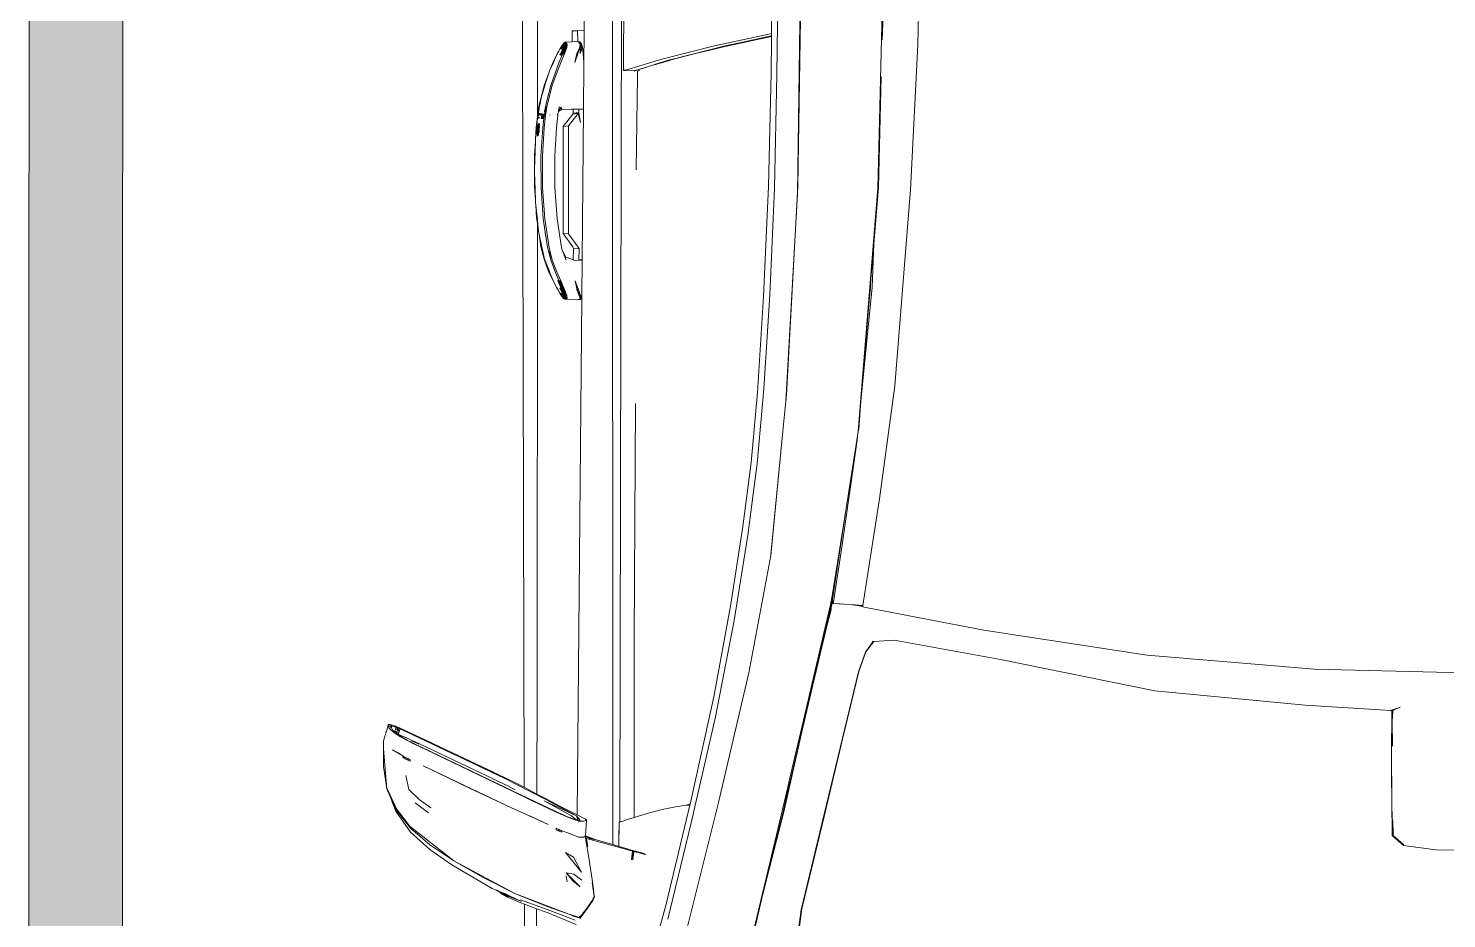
# Model space of a CAD drawing. Header units: millimetres. Extents: x 1010 to 1494, y -119 to 564.
# Drawn here: x 1309.727 to 1311.24, y 441.048 to 441.997 of the extents above; entities that cross this region are included whole.
import ezdxf

# ---------------------------------------------------------------- set-up
doc = ezdxf.new("R2010")
doc.units = ezdxf.units.MM
doc.layers.get('0').update_dxf_attribs({"lineweight": 9})
doc.layers.add('Edges', color=7, linetype='Continuous', lineweight=9)

# ---------------------------------------------------------------- blocks, each defined once
blk = doc.blocks.new('chevy tahoe pl')
at = {"layer": 'Edges'}
for p, q in [((116.28, 101.19), (116.958, 101.505)), ((116.641, 101.381), (116.974, 101.515)), ((116.654, 101.389), (116.704, 101.409)), ((116.662, 101.4), (116.837, 101.472)), ((116.807, 101.461), (116.662, 101.4)), ((116.704, 101.409), (116.974, 101.515)), ((116.704, 101.409), (116.733, 101.423)), ((116.733, 101.423), (116.766, 101.436)), ((116.766, 101.436), (116.974, 101.515)), ((116.918, 101.505), (116.766, 101.436)), ((116.766, 101.436), (116.907, 101.498)), ((116.837, 101.472), (116.807, 101.461)), ((116.837, 101.472), (116.918, 101.505)), ((116.907, 101.498), (116.998, 101.538)), ((117.039, 101.558), (116.918, 101.505)), ((116.99, 101.525), (116.953, 101.512)), ((116.958, 101.505), (117.011, 101.53)), ((116.974, 101.515), (116.958, 101.505)), ((116.979, 101.518), (116.974, 101.515)), ((116.979, 101.518), (117.011, 101.53)), ((116.99, 101.525), (116.979, 101.518)), ((117.038, 101.555), (116.99, 101.525)), ((117.011, 101.53), (116.99, 101.525)), ((116.998, 101.538), (117.008, 101.542)), ((117.008, 101.542), (117.038, 101.555)), ((117.011, 101.53), (117.015, 101.531)), ((117.019, 101.535), (117.015, 101.531)), ((117.038, 101.555), (117.041, 101.556)), ((117.043, 101.558), (117.039, 101.558)), ((117.043, 101.558), (117.041, 101.556)), ((117.043, 101.558), (118.528, 101.682)), ((117.043, 101.558), (117.878, 101.679)), ((117.878, 101.679), (118.542, 101.687)), ((118.528, 101.682), (117.878, 101.679)), ((118.542, 101.687), (118.528, 101.682)), ((118.582, 101.683), (118.528, 101.682)), ((118.542, 101.687), (118.582, 101.683)), ((118.786, 101.686), (118.582, 101.683)), ((118.786, 101.686), (118.846, 101.687)), ((119.366, 101.519), (118.846, 101.687)), ((119.244, 101.394), (119.262, 101.411)), ((119.262, 101.411), (119.327, 101.469)), ((119.327, 101.469), (119.38, 101.495)), ((119.345, 101.389), (119.384, 101.426)), ((119.366, 101.519), (119.457, 101.505)), ((119.38, 101.495), (119.409, 101.498)), ((119.384, 101.426), (119.409, 101.498)), ((119.394, 101.369), (119.446, 101.417)), ((119.409, 101.498), (119.423, 101.495)), ((119.472, 101.486), (119.422, 101.3)), ((119.423, 101.495), (119.427, 101.5)), ((119.427, 101.5), (119.437, 101.501)), ((119.457, 101.505), (119.432, 101.434)), ((119.432, 101.434), (119.446, 101.417)), ((119.437, 101.501), (119.457, 101.505)), ((119.457, 101.505), (119.472, 101.486)), ((115.411, 100.671), (116.193, 101.215)), ((115.562, 100.672), (116.265, 101.216)), ((115.611, 100.674), (116.28, 101.19)), ((116.193, 101.215), (116.517, 101.34)), ((116.214, 101.216), (116.517, 101.34)), ((116.546, 101.343), (116.255, 101.216)), ((116.265, 101.216), (116.641, 101.381)), ((116.419, 101.292), (116.546, 101.343)), ((116.517, 101.34), (116.662, 101.4)), ((116.582, 101.357), (116.546, 101.343)), ((116.565, 101.354), (116.629, 101.379)), ((116.582, 101.357), (116.641, 101.381)), ((116.629, 101.379), (116.582, 101.357)), ((116.654, 101.389), (116.629, 101.379)), ((116.641, 101.381), (116.654, 101.389)), ((118.216, 100.953), (118.17, 100.866)), ((118.17, 100.866), (118.282, 100.95)), ((118.282, 100.95), (118.216, 100.953)), ((118.282, 100.95), (118.233, 100.863)), ((118.282, 100.95), (118.508, 101.345)), ((118.39, 101.132), (118.282, 100.95)), ((118.508, 101.345), (118.39, 101.132)), ((118.873, 100.783), (118.984, 100.983)), ((118.881, 100.827), (118.951, 100.955)), ((119.063, 101.059), (118.943, 100.796)), ((118.997, 101.038), (118.951, 100.955)), ((118.984, 100.983), (118.951, 100.955)), ((118.984, 100.983), (119.114, 101.197)), ((118.997, 101.038), (119.133, 101.261)), ((119.094, 101.137), (119.063, 101.059)), ((119.084, 101.142), (119.069, 101.107)), ((119.084, 101.142), (119.199, 101.265)), ((119.094, 101.164), (119.084, 101.142)), ((119.084, 101.142), (119.094, 101.137)), ((119.119, 101.198), (119.094, 101.137)), ((119.215, 101.084), (119.094, 101.137)), ((119.123, 101.208), (119.114, 101.197)), ((119.123, 101.208), (119.119, 101.198)), ((119.177, 101.275), (119.123, 101.208)), ((119.133, 101.261), (119.145, 101.276)), ((119.199, 101.265), (119.139, 101.118)), ((119.145, 101.276), (119.153, 101.285)), ((119.153, 101.285), (119.242, 101.392)), ((119.291, 101.063), (119.165, 100.786)), ((119.206, 101.31), (119.177, 101.275)), ((119.275, 101.232), (119.177, 101.275)), ((119.215, 101.084), (119.199, 101.265)), ((119.33, 101.079), (119.199, 100.788)), ((119.206, 101.31), (119.237, 101.337)), ((119.215, 101.084), (119.275, 101.232)), ((119.215, 101.084), (119.353, 101.215)), ((119.215, 101.084), (119.291, 101.063)), ((119.237, 101.337), (119.253, 101.35)), ((119.242, 101.392), (119.244, 101.394)), ((119.253, 101.35), (119.304, 101.374)), ((119.275, 101.232), (119.353, 101.215)), ((119.353, 101.215), (119.291, 101.063)), ((119.33, 101.079), (119.291, 101.063)), ((119.304, 101.374), (119.333, 101.376)), ((119.331, 101.08), (119.33, 101.079)), ((119.331, 101.08), (119.401, 101.248)), ((119.331, 101.08), (119.353, 101.215)), ((119.345, 101.112), (119.331, 101.08)), ((119.333, 101.376), (119.339, 101.383)), ((119.339, 101.383), (119.345, 101.389)), ((119.339, 101.383), (119.36, 101.38)), ((119.345, 101.389), (119.38, 101.384)), ((119.4, 101.248), (119.345, 101.112)), ((119.394, 101.369), (119.353, 101.215)), ((119.353, 101.215), (119.4, 101.248)), ((119.36, 101.38), (119.38, 101.384)), ((119.38, 101.384), (119.394, 101.369)), ((119.4, 101.248), (119.422, 101.3)), ((115.606, 100.672), (114.334, 99.031)), ((114.75, 99.942), (115.411, 100.671)), ((114.937, 99.942), (115.562, 100.672)), ((115.611, 100.674), (115.606, 100.672)), ((116.137, 99.991), (116.515, 100.485)), ((116.326, 99.906), (116.632, 100.341)), ((116.632, 100.341), (117.019, 100.725)), ((118.737, 100.515), (116.947, 96.8)), ((117.019, 100.725), (117.541, 100.844)), ((118.17, 100.866), (118.078, 100.682)), ((118.078, 100.682), (118.141, 100.676)), ((118.17, 100.866), (118.141, 100.676)), ((118.233, 100.863), (118.141, 100.676)), ((118.17, 100.866), (118.233, 100.863)), ((118.508, 100.067), (118.734, 100.54)), ((118.742, 100.399), (118.721, 100.356)), ((118.943, 100.796), (118.726, 100.329)), ((118.734, 100.54), (118.826, 100.728)), ((118.824, 100.693), (118.734, 100.54)), ((118.737, 100.515), (118.734, 100.54)), ((118.737, 100.515), (118.824, 100.693)), ((118.847, 100.624), (118.742, 100.399)), ((118.824, 100.693), (118.749, 100.57)), ((118.824, 100.693), (118.804, 100.682)), ((118.824, 100.693), (118.826, 100.728)), ((118.826, 100.728), (118.881, 100.827)), ((118.873, 100.783), (118.845, 100.762)), ((118.88, 100.823), (118.869, 100.807)), ((118.881, 100.827), (118.873, 100.783)), ((119.165, 100.786), (118.944, 100.313)), ((119.199, 100.788), (118.975, 100.307)), ((114.176, 99.109), (114.75, 99.942)), ((114.334, 99.031), (114.937, 99.942)), ((117.415, 97.558), (118.729, 100.331)), ((117.907, 100.192), (117.604, 99.549)), ((117.613, 99.592), (117.907, 100.192)), ((118.205, 99.443), (118.508, 100.067)), ((118.975, 100.307), (118.509, 99.323)), ((118.944, 100.313), (118.596, 99.575)), ((118.726, 100.329), (118.729, 100.331)), ((118.205, 99.443), (116.936, 96.806)), ((117.066, 98.444), (117.613, 99.592)), ((117.604, 99.549), (117.292, 98.896)), ((118.596, 99.575), (117.443, 97.144)), ((118.509, 99.323), (117.458, 97.099)), ((117.655, 97.521), (118.509, 99.323)), ((114.334, 99.031), (113.096, 96.737)), ((113.293, 97.597), (114.176, 99.109)), ((113.697, 97.933), (114.334, 99.031)), ((116.327, 96.865), (117.292, 98.896)), ((116.327, 96.865), (117.066, 98.444)), ((113.096, 96.737), (113.697, 97.933)), ((113.101, 97.256), (112.976, 97.039)), ((112.98, 97), (113.086, 97.188)), ((113.031, 96.964), (113.118, 97.159)), ((113.143, 97.244), (113.06, 97.098)), ((113.06, 97.098), (113.086, 97.188)), ((113.086, 97.188), (113.101, 97.256)), ((113.143, 97.244), (113.086, 97.188)), ((113.143, 97.244), (113.098, 97.118)), ((113.101, 97.256), (113.174, 97.337)), ((113.101, 97.256), (113.165, 97.322)), ((113.143, 97.244), (113.101, 97.256)), ((113.118, 97.159), (113.163, 97.293)), ((113.165, 97.322), (113.143, 97.244)), ((113.163, 97.293), (113.174, 97.337)), ((113.165, 97.322), (113.22, 97.403)), ((113.165, 97.322), (113.185, 97.372)), ((113.199, 97.362), (113.165, 97.322)), ((113.176, 97.339), (113.174, 97.337)), ((113.176, 97.339), (113.185, 97.372)), ((113.203, 97.369), (113.176, 97.339)), ((113.185, 97.372), (113.293, 97.597)), ((113.185, 97.372), (113.236, 97.433)), ((117.228, 97.166), (117.135, 96.984)), ((117.443, 97.144), (117.215, 96.697)), ((117.228, 97.169), (117.416, 97.564)), ((117.228, 97.169), (117.228, 97.166)), ((117.416, 97.564), (117.415, 97.558)), ((113.096, 96.737), (112.322, 94.707)), ((112.606, 95.522), (113.096, 96.737)), ((112.976, 97.039), (112.746, 96.513)), ((112.805, 96.492), (112.992, 96.96)), ((113.017, 96.939), (112.805, 96.492)), ((112.98, 97), (113.06, 97.098)), ((112.992, 96.96), (112.98, 97)), ((112.992, 96.96), (113.06, 97.098)), ((112.992, 96.96), (113.017, 96.939)), ((113.098, 97.118), (113.017, 96.939)), ((113.017, 96.939), (113.06, 97.098)), ((113.017, 96.939), (113.031, 96.964)), ((113.098, 97.118), (113.06, 97.098)), ((116.327, 96.865), (116.109, 96.393)), ((116.947, 96.8), (116.192, 95.221)), ((116.592, 96.084), (116.936, 96.806)), ((117.215, 96.697), (116.646, 95.6)), ((117.135, 96.984), (117.005, 96.733)), ((117.005, 96.73), (117.005, 96.733)), ((117.223, 96.641), (117.095, 96.395)), ((117.458, 97.099), (117.223, 96.641)), ((111.346, 96.379), (112.699, 96.383)), ((112.861, 96.524), (112.499, 95.52)), ((112.529, 95.922), (112.699, 96.383)), ((112.699, 96.383), (112.746, 96.513)), ((115.691, 95.484), (116.109, 96.393)), ((115.979, 96.105), (115.691, 95.484)), ((116.109, 96.393), (115.979, 96.105)), ((116.109, 96.393), (116.111, 96.393)), ((116.31, 95.496), (116.592, 96.084)), ((117.095, 96.395), (116.841, 95.908)), ((138.182, 96.444), (117.095, 96.395)), ((138.182, 96.444), (147.171, 96.447)), ((110.2, 95.93), (112.529, 95.922)), ((112.381, 95.522), (112.529, 95.922)), ((116.581, 95.642), (116.019, 94.609)), ((116.581, 95.642), (116.025, 94.415)), ((116.646, 95.6), (116.025, 94.415)), ((116.658, 95.556), (116.638, 95.514)), ((116.841, 95.908), (116.658, 95.556)), ((116.841, 95.908), (120.762, 95.895)), ((120.762, 95.895), (138.327, 95.892)), ((136.54, 95.481), (136.961, 95.64)), ((136.962, 95.626), (136.542, 95.455)), ((136.961, 95.64), (137.435, 95.758)), ((137.376, 95.715), (136.962, 95.626)), ((137.476, 95.737), (137.376, 95.715)), ((137.376, 95.715), (137.436, 95.73)), ((138.486, 95.615), (137.405, 95.455)), ((137.738, 95.557), (137.414, 95.508)), ((137.91, 95.83), (137.435, 95.758)), ((137.436, 95.73), (137.476, 95.737)), ((137.91, 95.83), (137.476, 95.737)), ((138.49, 95.673), (137.738, 95.557)), ((137.738, 95.557), (137.933, 95.599)), ((137.954, 95.839), (137.91, 95.83)), ((138.025, 95.847), (137.954, 95.839)), ((138.327, 95.892), (138.025, 95.847)), ((138.251, 95.872), (138.025, 95.847)), ((138.251, 95.872), (138.39, 95.892)), ((138.437, 95.892), (138.251, 95.872)), ((138.516, 95.92), (138.327, 95.892)), ((138.39, 95.892), (138.355, 95.892)), ((138.39, 95.892), (138.515, 95.911)), ((138.437, 95.892), (138.39, 95.892)), ((139, 95.954), (138.437, 95.892)), ((139.66, 95.697), (138.486, 95.615)), ((139.664, 95.756), (138.49, 95.673)), ((138.516, 95.92), (139, 95.954)), ((139.095, 95.964), (139, 95.954)), ((139.203, 95.968), (139.095, 95.964)), ((139.203, 95.968), (139.691, 96.002)), ((139.922, 95.992), (139.203, 95.968)), ((140.852, 95.697), (139.66, 95.697)), ((140.855, 95.757), (139.664, 95.756)), ((139.69, 95.992), (139.692, 95.992)), ((140.218, 96.002), (139.691, 96.002)), ((139.692, 95.992), (139.922, 95.992)), ((140.218, 96.002), (139.922, 95.992)), ((140.283, 96.004), (140.218, 96.002)), ((140.354, 96.002), (140.283, 96.004)), ((140.883, 96.001), (140.354, 96.002)), ((140.676, 95.992), (140.354, 96.002)), ((140.676, 95.992), (140.882, 95.992)), ((141.4, 95.969), (140.676, 95.992)), ((141.909, 95.633), (140.852, 95.697)), ((141.912, 95.691), (140.855, 95.757)), ((140.883, 96.001), (141.4, 95.969)), ((141.44, 95.968), (141.4, 95.969)), ((141.483, 95.964), (141.44, 95.968)), ((141.483, 95.964), (141.939, 95.935)), ((142.276, 95.892), (141.483, 95.964)), ((141.662, 95.889), (141.592, 95.877)), ((141.599, 95.886), (141.617, 95.898)), ((141.617, 95.898), (141.616, 95.894)), ((141.617, 95.898), (141.708, 95.91)), ((141.662, 95.889), (141.624, 95.855)), ((141.705, 95.871), (141.631, 95.852)), ((141.747, 95.853), (141.639, 95.849)), ((141.662, 95.889), (141.705, 95.901)), ((141.705, 95.871), (141.662, 95.889)), ((141.662, 95.889), (141.833, 95.877)), ((141.708, 95.91), (141.694, 95.899)), ((141.705, 95.901), (141.747, 95.913)), ((141.833, 95.877), (141.705, 95.901)), ((141.833, 95.877), (141.705, 95.871)), ((141.747, 95.853), (141.705, 95.871)), ((141.708, 95.91), (141.706, 95.9)), ((141.708, 95.91), (141.724, 95.899)), ((141.708, 95.91), (141.831, 95.908)), ((141.747, 95.853), (141.714, 95.828)), ((141.733, 95.824), (141.832, 95.824)), ((141.747, 95.913), (141.833, 95.907)), ((141.747, 95.913), (141.833, 95.877)), ((141.747, 95.853), (141.833, 95.877)), ((141.747, 95.853), (141.832, 95.824)), ((141.833, 95.847), (141.747, 95.853)), ((141.831, 95.908), (141.83, 95.894)), ((141.831, 95.908), (141.916, 95.883)), ((141.953, 95.907), (141.831, 95.908)), ((141.831, 95.81), (141.832, 95.824)), ((141.917, 95.841), (141.832, 95.824)), ((141.832, 95.824), (141.953, 95.822)), ((141.833, 95.877), (141.833, 95.907)), ((141.833, 95.907), (141.917, 95.901)), ((141.917, 95.901), (141.833, 95.877)), ((141.96, 95.883), (141.833, 95.877)), ((141.833, 95.877), (141.96, 95.853)), ((142.002, 95.865), (141.833, 95.877)), ((141.833, 95.877), (141.833, 95.847)), ((141.917, 95.841), (141.833, 95.877)), ((141.917, 95.841), (141.833, 95.847)), ((141.953, 95.822), (141.906, 95.807)), ((142.377, 95.583), (141.909, 95.633)), ((142.253, 95.645), (141.912, 95.691)), ((141.917, 95.901), (141.953, 95.907)), ((141.917, 95.901), (142.046, 95.866)), ((141.917, 95.901), (141.96, 95.883)), ((141.96, 95.853), (141.917, 95.841)), ((141.917, 95.841), (142.044, 95.818)), ((141.917, 95.841), (141.953, 95.822)), ((141.939, 95.935), (142.327, 95.891)), ((142.046, 95.866), (141.953, 95.907)), ((141.953, 95.907), (141.956, 95.878)), ((141.953, 95.822), (142.044, 95.818)), ((141.953, 95.822), (141.954, 95.806)), ((141.96, 95.883), (142.002, 95.865)), ((142.002, 95.865), (141.96, 95.853)), ((141.96, 95.853), (142.044, 95.818)), ((141.994, 95.869), (142.046, 95.866)), ((142.002, 95.865), (142.077, 95.841)), ((142.002, 95.865), (142.044, 95.818)), ((142.044, 95.818), (142.034, 95.814)), ((142.077, 95.841), (142.044, 95.818)), ((142.044, 95.818), (142.044, 95.815)), ((142.046, 95.857), (142.046, 95.866)), ((142.046, 95.866), (142.077, 95.841)), ((142.077, 95.841), (142.075, 95.837)), ((142.077, 95.841), (142.075, 95.834)), ((142.077, 95.841), (142.077, 95.835)), ((142.253, 95.654), (142.255, 95.698)), ((142.253, 95.645), (142.253, 95.654)), ((142.382, 95.629), (142.253, 95.654)), ((142.382, 95.629), (142.253, 95.645)), ((142.259, 95.745), (142.255, 95.698)), ((142.383, 95.719), (142.255, 95.698)), ((142.255, 95.698), (142.38, 95.676)), ((142.382, 95.629), (142.255, 95.698)), ((142.383, 95.719), (142.259, 95.745)), ((142.277, 95.824), (142.268, 95.825)), ((142.272, 95.868), (142.277, 95.867)), ((142.276, 95.892), (142.273, 95.878)), ((142.273, 95.878), (142.276, 95.878)), ((142.276, 95.878), (142.276, 95.892)), ((142.401, 95.869), (142.276, 95.892)), ((142.397, 95.852), (142.276, 95.892)), ((142.408, 95.85), (142.276, 95.892)), ((142.277, 95.867), (142.276, 95.878)), ((142.276, 95.878), (142.395, 95.852)), ((142.277, 95.824), (142.277, 95.867)), ((142.277, 95.867), (142.395, 95.852)), ((142.277, 95.867), (142.395, 95.852)), ((142.312, 95.831), (142.277, 95.824)), ((142.283, 95.824), (142.277, 95.824)), ((142.327, 95.891), (142.406, 95.882)), ((142.327, 95.891), (147.301, 95.89)), ((142.377, 95.583), (142.378, 95.621)), ((142.418, 95.577), (142.377, 95.583)), ((142.378, 95.621), (142.382, 95.629)), ((142.38, 95.676), (142.383, 95.719)), ((142.38, 95.676), (142.382, 95.629)), ((142.383, 95.719), (142.397, 95.852)), ((142.383, 95.719), (142.418, 95.762)), ((142.411, 95.695), (142.383, 95.719)), ((142.418, 95.762), (142.39, 95.787)), ((142.407, 95.821), (142.394, 95.822)), ((142.395, 95.852), (142.397, 95.852)), ((142.397, 95.852), (142.401, 95.869)), ((142.397, 95.852), (142.408, 95.85)), ((142.425, 95.828), (142.397, 95.852)), ((142.397, 95.852), (142.418, 95.762)), ((142.397, 95.852), (142.408, 95.85)), ((142.408, 95.85), (142.397, 95.848)), ((142.401, 95.869), (142.408, 95.85)), ((142.445, 95.86), (142.401, 95.869)), ((142.401, 95.869), (142.407, 95.821)), ((142.406, 95.882), (142.409, 95.874)), ((142.407, 95.874), (142.406, 95.882)), ((142.409, 95.874), (142.407, 95.874)), ((142.408, 95.85), (142.407, 95.874)), ((142.445, 95.86), (142.407, 95.821)), ((142.448, 95.851), (142.407, 95.821)), ((142.408, 95.85), (142.407, 95.821)), ((142.407, 95.821), (142.445, 95.802)), ((142.449, 95.867), (142.409, 95.874)), ((142.411, 95.695), (142.418, 95.762)), ((142.418, 95.762), (142.425, 95.828)), ((142.418, 95.577), (142.418, 95.613)), ((142.515, 95.607), (142.418, 95.613)), ((142.515, 95.607), (142.418, 95.577)), ((142.418, 95.577), (142.433, 95.575)), ((142.436, 95.721), (142.421, 95.667)), ((142.423, 95.629), (142.421, 95.667)), ((142.423, 95.629), (142.428, 95.587)), ((142.698, 95.575), (142.423, 95.629)), ((142.428, 95.587), (142.434, 95.585)), ((142.433, 95.575), (142.434, 95.585)), ((142.433, 95.575), (142.454, 95.573)), ((142.434, 95.585), (142.454, 95.581)), ((142.444, 95.792), (142.436, 95.721)), ((142.444, 95.792), (142.449, 95.84)), ((142.448, 95.851), (142.445, 95.86)), ((142.445, 95.86), (142.449, 95.855)), ((142.45, 95.859), (142.445, 95.86)), ((142.448, 95.851), (142.447, 95.874)), ((142.543, 95.868), (142.447, 95.874)), ((142.45, 95.854), (142.448, 95.851)), ((142.45, 95.851), (142.448, 95.851)), ((142.45, 95.849), (142.448, 95.851)), ((142.448, 95.851), (142.45, 95.851)), ((142.45, 95.851), (142.448, 95.851)), ((142.448, 95.848), (142.45, 95.849)), ((142.449, 95.84), (142.448, 95.848)), ((142.449, 95.867), (142.546, 95.859)), ((142.449, 95.867), (142.45, 95.859)), ((142.45, 95.859), (142.449, 95.855)), ((142.449, 95.855), (142.45, 95.854)), ((142.722, 95.808), (142.45, 95.859)), ((142.454, 95.581), (142.454, 95.573)), ((142.454, 95.581), (142.697, 95.533)), ((142.454, 95.573), (142.514, 95.567)), ((142.469, 95.855), (142.457, 95.853)), ((142.543, 95.868), (142.47, 95.855)), ((142.48, 95.848), (142.516, 95.845)), ((142.515, 95.607), (142.514, 95.567)), ((142.514, 95.567), (142.697, 95.532)), ((142.515, 95.607), (142.517, 95.623)), ((142.697, 95.571), (142.515, 95.607)), ((142.515, 95.607), (142.697, 95.532)), ((142.515, 95.607), (142.698, 95.587)), ((142.698, 95.587), (142.517, 95.623)), ((142.531, 95.843), (142.54, 95.843)), ((142.543, 95.868), (142.54, 95.843)), ((142.54, 95.843), (142.597, 95.831)), ((142.725, 95.832), (142.543, 95.868)), ((142.543, 95.868), (142.709, 95.81)), ((142.546, 95.859), (142.724, 95.824)), ((142.698, 95.575), (142.697, 95.571)), ((142.697, 95.571), (142.697, 95.533)), ((142.697, 95.533), (142.697, 95.532)), ((143.508, 95.332), (142.697, 95.532)), ((142.925, 95.531), (142.698, 95.587)), ((142.698, 95.587), (142.698, 95.575)), ((142.724, 95.824), (142.722, 95.808)), ((143.079, 95.741), (142.722, 95.808)), ((142.725, 95.832), (142.724, 95.824)), ((143.533, 95.63), (142.725, 95.832)), ((142.803, 95.785), (142.842, 95.776)), ((143.058, 95.505), (142.925, 95.531)), ((143.506, 95.387), (142.925, 95.531)), ((143.498, 95.611), (143.079, 95.741)), ((143.498, 95.611), (143.527, 95.604)), ((143.527, 95.604), (143.552, 95.594)), ((143.533, 95.63), (143.921, 95.48)), ((143.921, 95.48), (143.552, 95.594)), ((111.929, 94.427), (112.381, 95.522)), ((112.499, 95.52), (112.096, 94.467)), ((112.308, 94.673), (112.606, 95.522)), ((115.493, 95.183), (115.408, 94.984)), ((115.556, 95.191), (115.471, 94.991)), ((115.493, 95.183), (115.471, 94.991)), ((115.493, 95.183), (115.556, 95.191)), ((115.948, 94.686), (116.086, 95.016)), ((116.11, 95.037), (115.978, 94.726)), ((116.192, 95.221), (116.086, 95.016)), ((116.086, 95.016), (116.104, 95.056)), ((116.11, 95.037), (116.086, 95.016)), ((116.104, 95.056), (116.174, 95.213)), ((116.104, 95.056), (116.11, 95.037)), ((116.192, 95.221), (116.11, 95.037)), ((116.192, 95.221), (116.133, 95.121)), ((116.174, 95.213), (116.31, 95.496)), ((116.192, 95.221), (116.174, 95.213)), ((116.638, 95.514), (116.365, 94.991)), ((135.516, 94.936), (135.624, 95)), ((135.562, 94.973), (135.659, 95.032)), ((135.562, 94.973), (135.683, 95.026)), ((135.598, 94.94), (135.67, 95.003)), ((135.67, 95.003), (135.621, 94.891)), ((135.624, 95), (135.687, 95.035)), ((135.68, 95.034), (135.624, 95)), ((135.659, 95.032), (135.624, 95)), ((135.679, 95.019), (135.625, 94.986)), ((135.874, 95.152), (135.659, 95.032)), ((135.68, 95.034), (135.659, 95.032)), ((135.688, 95.035), (135.67, 95.003)), ((135.67, 95.003), (135.686, 94.95)), ((135.692, 95.042), (135.68, 95.034)), ((135.687, 95.035), (135.68, 95.034)), ((135.686, 94.95), (135.878, 95.045)), ((135.688, 95.035), (135.687, 95.035)), ((135.688, 95.035), (135.692, 95.042)), ((135.696, 95.048), (135.692, 95.042)), ((135.787, 95.1), (135.696, 95.048)), ((135.878, 95.045), (135.743, 94.943)), ((135.743, 94.943), (135.884, 95.005)), ((135.889, 95.156), (135.787, 95.1)), ((135.874, 95.152), (135.787, 95.1)), ((135.9, 95.167), (135.81, 95.112)), ((136.147, 95.006), (135.831, 94.87)), ((135.852, 94.924), (136.155, 95.055)), ((135.852, 94.924), (136.147, 95.006)), ((135.874, 95.152), (135.896, 95.164)), ((135.878, 95.045), (135.884, 95.005)), ((135.883, 94.962), (136.168, 95.127)), ((135.883, 94.962), (136.166, 95.084)), ((135.884, 95.005), (135.883, 94.962)), ((135.884, 95.005), (136.168, 95.127)), ((135.889, 95.156), (135.896, 95.164)), ((135.896, 95.164), (135.9, 95.167)), ((135.988, 95.211), (135.9, 95.167)), ((135.978, 94.959), (136.151, 95.034)), ((135.988, 95.211), (136.177, 95.309)), ((136.184, 95.309), (135.988, 95.211)), ((136.039, 95.005), (136.152, 95.037)), ((136.512, 95.174), (136.147, 95.006)), ((136.155, 95.055), (136.147, 95.006)), ((136.523, 95.237), (136.166, 95.084)), ((136.168, 95.127), (136.166, 95.084)), ((136.177, 95.309), (136.54, 95.481)), ((136.457, 95.42), (136.184, 95.309)), ((136.383, 95.396), (136.539, 95.472)), ((136.457, 95.42), (136.542, 95.461)), ((136.542, 95.455), (136.457, 95.42)), ((136.931, 95.336), (136.512, 95.174)), ((136.943, 95.388), (136.523, 95.237)), ((136.539, 95.472), (136.541, 95.472)), ((136.542, 95.455), (136.542, 95.461)), ((137.405, 95.455), (136.931, 95.336)), ((137.414, 95.508), (136.943, 95.388)), ((136.943, 95.388), (137.259, 95.455)), ((138.489, 95.149), (137.408, 94.989)), ((139.663, 95.23), (138.489, 95.149)), ((140.855, 95.231), (139.663, 95.23)), ((141.913, 95.167), (140.855, 95.231)), ((142.384, 95.124), (141.913, 95.167)), ((142.394, 95.42), (142.38, 95.422)), ((142.384, 95.132), (142.384, 95.124)), ((142.424, 95.131), (142.384, 95.132)), ((142.424, 95.12), (142.384, 95.124)), ((142.424, 95.12), (142.518, 95.101)), ((142.518, 95.101), (142.524, 95.1)), ((142.518, 95.101), (142.668, 94.992)), ((142.524, 95.1), (142.589, 94.98)), ((142.524, 95.1), (142.625, 95.082)), ((142.532, 95.098), (142.668, 94.992)), ((142.625, 95.082), (142.631, 94.986)), ((142.625, 95.082), (142.7, 95.07)), ((142.7, 95.07), (142.668, 94.992)), ((144.349, 95.083), (143.506, 95.387)), ((144.363, 95.009), (143.508, 95.332)), ((143.97, 95.465), (143.921, 95.48)), ((144.047, 95.431), (143.97, 95.465)), ((144.047, 95.431), (144.379, 95.303)), ((144.254, 95.341), (144.047, 95.431)), ((144.254, 95.341), (144.373, 95.295)), ((144.663, 95.163), (144.254, 95.341)), ((144.304, 95.309), (144.367, 95.285)), ((144.647, 94.962), (144.349, 95.083)), ((144.695, 94.872), (144.363, 95.009)), ((144.367, 95.285), (144.415, 95.262)), ((144.663, 95.163), (144.379, 95.303)), ((144.546, 95.211), (144.623, 95.173)), ((144.647, 94.962), (144.648, 95.004)), ((144.659, 95.044), (144.648, 95.004)), ((144.648, 95.004), (144.793, 94.943)), ((144.659, 95.044), (144.854, 94.95)), ((144.659, 95.044), (144.793, 94.943)), ((144.669, 95.154), (144.663, 95.163)), ((144.663, 95.163), (144.663, 95.156)), ((144.696, 95.149), (144.663, 95.163)), ((144.793, 95.087), (144.663, 95.163)), ((144.669, 95.154), (144.864, 95.048)), ((144.696, 95.149), (144.915, 95.028)), ((144.854, 94.95), (144.88, 95.003)), ((144.869, 95.035), (144.864, 95.048)), ((144.944, 94.984), (144.864, 95.048)), ((144.88, 95.003), (144.869, 95.035)), ((144.869, 95.035), (144.888, 95.032)), ((145.022, 94.96), (144.87, 95.03)), ((144.871, 95.027), (144.944, 94.984)), ((144.919, 94.889), (144.88, 95.003)), ((144.952, 94.939), (144.88, 95.003)), ((144.88, 95.003), (144.944, 94.984)), ((144.888, 95.032), (144.957, 94.994)), ((144.888, 95.032), (144.894, 95.031)), ((144.894, 95.031), (144.957, 94.994)), ((144.894, 95.031), (144.915, 95.028)), ((144.915, 95.028), (144.957, 94.994)), ((145.022, 94.96), (144.915, 95.028)), ((112.174, 94.284), (112.282, 94.602)), ((112.174, 94.284), (112.263, 94.572)), ((112.199, 94.336), (112.282, 94.602)), ((112.229, 94.424), (112.311, 94.664)), ((112.263, 94.572), (112.275, 94.6)), ((112.263, 94.572), (112.271, 94.599)), ((112.271, 94.599), (112.275, 94.6)), ((112.275, 94.6), (112.282, 94.602)), ((112.322, 94.707), (112.282, 94.602)), ((112.282, 94.602), (112.308, 94.673)), ((112.311, 94.664), (112.282, 94.602)), ((112.308, 94.673), (112.322, 94.707)), ((113.351, 94.286), (113.882, 94.806)), ((113.351, 94.286), (113.582, 94.558)), ((113.541, 94.77), (113.762, 94.806)), ((113.882, 94.806), (113.582, 94.558)), ((113.599, 94.222), (113.824, 94.515)), ((113.824, 94.515), (113.882, 94.806)), ((114.637, 94.838), (113.908, 94.231)), ((113.908, 94.231), (114.463, 94.539)), ((114.637, 94.838), (114.463, 94.539)), ((115.34, 94.655), (115.226, 94.332)), ((115.471, 94.991), (115.34, 94.655)), ((115.408, 94.984), (115.471, 94.991)), ((115.846, 94.394), (115.875, 94.475)), ((115.875, 94.475), (115.874, 94.465)), ((115.875, 94.475), (115.913, 94.587)), ((115.978, 94.726), (115.878, 94.434)), ((115.878, 94.434), (116.019, 94.609)), ((115.913, 94.587), (115.948, 94.686)), ((116.093, 94.466), (116.054, 94.391)), ((116.365, 94.991), (116.093, 94.466)), ((135.463, 94.845), (135.448, 94.355)), ((135.519, 94.901), (135.463, 94.845)), ((135.479, 94.897), (135.463, 94.845)), ((135.463, 94.845), (135.469, 94.797)), ((135.519, 94.901), (135.469, 94.797)), ((135.469, 94.797), (135.524, 94.863)), ((135.547, 94.834), (135.469, 94.797)), ((135.469, 94.797), (135.498, 94.768)), ((135.479, 94.897), (135.516, 94.936)), ((135.547, 94.834), (135.498, 94.768)), ((135.498, 94.768), (135.602, 94.783)), ((135.519, 94.901), (135.61, 94.963)), ((135.519, 94.901), (135.532, 94.941)), ((135.519, 94.901), (135.599, 94.916)), ((135.519, 94.901), (135.524, 94.863)), ((135.524, 94.863), (135.599, 94.916)), ((135.547, 94.834), (135.524, 94.863)), ((135.532, 94.941), (135.61, 94.963)), ((135.547, 94.834), (135.599, 94.916)), ((135.547, 94.834), (135.694, 94.89)), ((135.547, 94.834), (135.598, 94.873)), ((135.64, 94.844), (135.547, 94.834)), ((135.547, 94.834), (135.602, 94.783)), ((135.562, 94.973), (135.625, 94.986)), ((135.621, 94.891), (135.598, 94.94)), ((135.599, 94.916), (135.598, 94.873)), ((135.598, 94.873), (135.694, 94.89)), ((135.852, 94.924), (135.602, 94.783)), ((135.831, 94.87), (135.602, 94.783)), ((135.64, 94.844), (135.602, 94.783)), ((135.621, 94.891), (135.686, 94.95)), ((135.621, 94.891), (135.743, 94.943)), ((135.621, 94.891), (135.694, 94.89)), ((135.621, 94.891), (135.666, 94.866)), ((135.622, 94.847), (135.621, 94.891)), ((135.622, 94.847), (135.644, 94.847)), ((135.625, 94.986), (135.674, 94.989)), ((135.625, 94.986), (135.632, 94.941)), ((135.68, 94.971), (135.632, 94.941)), ((135.852, 94.924), (135.64, 94.844)), ((135.694, 94.89), (135.64, 94.844)), ((135.649, 94.848), (135.699, 94.849)), ((135.68, 94.859), (135.699, 94.849)), ((135.686, 94.95), (135.743, 94.943)), ((135.883, 94.962), (135.694, 94.89)), ((135.743, 94.943), (135.694, 94.89)), ((135.697, 94.866), (135.699, 94.849)), ((135.699, 94.849), (135.844, 94.904)), ((135.774, 94.895), (135.699, 94.849)), ((135.883, 94.962), (135.743, 94.943)), ((135.883, 94.962), (135.806, 94.914)), ((135.831, 94.87), (135.852, 94.924)), ((135.848, 94.407), (136.148, 94.47)), ((135.865, 94.364), (136.148, 94.47)), ((135.885, 94.939), (135.885, 94.934)), ((136.938, 94.54), (136.919, 94.485)), ((136.919, 94.485), (136.925, 94.21)), ((137.348, 94.967), (136.925, 94.809)), ((136.948, 94.566), (136.938, 94.54)), ((137.365, 94.527), (136.938, 94.54)), ((137.038, 94.821), (136.948, 94.566)), ((136.948, 94.552), (136.948, 94.566)), ((137.348, 94.967), (137.038, 94.821)), ((137.408, 94.989), (137.348, 94.967)), ((137.365, 94.527), (137.355, 94.321)), ((137.426, 94.559), (137.365, 94.527)), ((137.921, 94.72), (137.417, 94.352)), ((137.93, 94.927), (137.426, 94.559)), ((137.93, 94.927), (137.921, 94.72)), ((137.921, 94.72), (141.986, 94.72)), ((141.958, 94.926), (137.93, 94.927)), ((142.419, 94.56), (141.958, 94.926)), ((141.958, 94.926), (141.986, 94.72)), ((142.448, 94.352), (141.986, 94.72)), ((142.454, 94.543), (142.419, 94.56)), ((142.419, 94.56), (142.448, 94.352)), ((142.419, 94.56), (142.483, 94.337)), ((142.609, 94.545), (142.454, 94.543)), ((142.454, 94.543), (142.483, 94.337)), ((142.631, 94.986), (142.589, 94.98)), ((142.609, 94.623), (142.589, 94.98)), ((142.607, 94.338), (142.609, 94.545)), ((142.609, 94.545), (142.609, 94.623)), ((142.668, 94.992), (142.631, 94.986)), ((144.705, 94.405), (144.369, 94.484)), ((144.369, 94.484), (144.696, 94.368)), ((144.646, 94.94), (144.646, 94.938)), ((144.647, 94.962), (144.846, 94.885)), ((144.647, 94.962), (144.793, 94.943)), ((144.675, 94.926), (144.891, 94.844)), ((144.675, 94.926), (144.695, 94.872)), ((144.675, 94.926), (144.927, 94.784)), ((144.683, 94.906), (144.837, 94.849)), ((144.927, 94.784), (144.695, 94.872)), ((144.729, 94.913), (144.837, 94.849)), ((144.793, 94.943), (144.854, 94.95)), ((144.793, 94.943), (144.846, 94.885)), ((144.919, 94.889), (144.793, 94.943)), ((144.919, 94.889), (144.837, 94.849)), ((144.846, 94.885), (144.837, 94.849)), ((144.837, 94.849), (144.919, 94.847)), ((144.846, 94.885), (144.919, 94.889)), ((144.846, 94.885), (144.891, 94.844)), ((144.987, 94.832), (144.846, 94.885)), ((144.94, 94.871), (144.846, 94.885)), ((144.919, 94.889), (144.854, 94.95)), ((144.929, 94.941), (144.869, 94.98)), ((144.944, 94.984), (144.873, 94.99)), ((144.891, 94.844), (144.927, 94.784)), ((144.987, 94.832), (144.891, 94.844)), ((144.919, 94.889), (144.952, 94.939)), ((144.919, 94.889), (144.919, 94.847)), ((144.987, 94.832), (144.927, 94.784)), ((145.033, 94.766), (144.927, 94.784)), ((144.944, 94.984), (144.929, 94.941)), ((144.944, 94.912), (144.94, 94.871)), ((144.987, 94.832), (144.94, 94.871)), ((144.944, 94.984), (144.952, 94.939)), ((145.022, 94.96), (144.944, 94.984)), ((144.952, 94.939), (144.944, 94.912)), ((144.987, 94.832), (144.944, 94.912)), ((145.02, 94.857), (144.944, 94.912)), ((145.047, 94.886), (144.944, 94.912)), ((144.952, 94.963), (144.952, 94.939)), ((145.047, 94.886), (144.952, 94.963)), ((145.053, 94.92), (144.952, 94.963)), ((145.022, 94.96), (144.952, 94.963)), ((145.047, 94.886), (144.952, 94.939)), ((145.085, 94.912), (144.957, 94.994)), ((144.987, 94.832), (145.02, 94.857)), ((145.033, 94.766), (144.987, 94.832)), ((144.987, 94.832), (145.075, 94.789)), ((145.047, 94.886), (145.02, 94.857)), ((145.075, 94.789), (145.02, 94.857)), ((145.053, 94.92), (145.022, 94.96)), ((145.075, 94.789), (145.033, 94.766)), ((145.053, 94.92), (145.047, 94.886)), ((145.047, 94.886), (145.128, 94.861)), ((145.047, 94.886), (145.116, 94.82)), ((145.047, 94.886), (145.075, 94.789)), ((145.128, 94.861), (145.053, 94.92)), ((145.075, 94.789), (145.116, 94.82)), ((145.128, 94.861), (145.085, 94.912)), ((145.116, 94.82), (145.128, 94.861)), ((145.145, 94.582), (145.128, 94.861)), ((145.557, 94.588), (145.145, 94.582)), ((145.157, 94.383), (145.145, 94.582)), ((145.557, 94.588), (145.559, 94.38)), ((145.569, 94.136), (145.557, 94.588)), ((112.174, 94.284), (112.199, 94.336)), ((112.27, 94.206), (112.174, 94.284)), ((112.199, 94.336), (112.229, 94.424)), ((112.199, 94.336), (112.284, 94.236)), ((112.199, 94.336), (112.27, 94.206)), ((112.229, 94.424), (112.225, 94.424)), ((112.27, 94.206), (112.284, 94.236)), ((112.547, 94.001), (112.27, 94.206)), ((112.557, 94.021), (112.27, 94.206)), ((112.557, 94.021), (112.284, 94.236)), ((112.547, 94.001), (112.557, 94.021)), ((112.799, 93.852), (112.547, 94.001)), ((112.547, 94.001), (112.833, 93.808)), ((112.799, 93.852), (112.557, 94.021)), ((112.833, 93.808), (112.557, 94.021)), ((114.193, 93.915), (114.681, 93.993)), ((114.681, 93.993), (114.877, 94.026)), ((114.868, 93.995), (115.173, 94.039)), ((114.877, 94.026), (114.868, 93.995)), ((114.877, 94.026), (115.032, 94.052)), ((115.173, 94.039), (114.916, 94.033)), ((115.173, 94.039), (114.93, 93.16)), ((115.185, 94.083), (115.03, 94.058)), ((115.03, 94.058), (115.032, 94.052)), ((115.185, 94.077), (115.031, 94.054)), ((115.114, 93.674), (115.276, 94.08)), ((115.173, 94.039), (115.155, 93.856)), ((115.155, 93.856), (115.205, 93.976)), ((115.202, 93.935), (115.164, 93.845)), ((115.173, 94.039), (115.24, 94.082)), ((115.173, 94.039), (115.185, 94.077)), ((115.185, 94.083), (115.24, 94.09)), ((115.189, 93.921), (115.205, 93.976)), ((115.205, 94.174), (115.226, 94.332)), ((115.231, 94.114), (115.205, 94.174)), ((115.205, 93.976), (115.25, 94.082)), ((115.205, 93.976), (115.24, 94.082)), ((115.226, 94.332), (115.216, 94.168)), ((115.216, 94.168), (115.246, 94.107)), ((115.24, 94.09), (115.231, 94.114)), ((115.246, 94.107), (115.24, 94.09)), ((115.24, 94.09), (115.24, 94.082)), ((115.24, 94.082), (115.25, 94.082)), ((115.25, 94.082), (115.276, 94.08)), ((115.274, 94.105), (115.274, 94.104)), ((115.276, 94.08), (115.87, 94.038)), ((115.278, 94.105), (115.278, 94.103)), ((115.285, 94.103), (115.285, 94.104)), ((115.821, 94.155), (115.827, 94.329)), ((115.853, 94.061), (115.821, 94.155)), ((115.827, 94.329), (115.828, 94.35)), ((115.865, 94.297), (115.827, 94.329)), ((115.828, 94.35), (115.83, 94.353)), ((115.83, 94.353), (115.842, 94.39)), ((115.83, 94.353), (115.87, 94.366)), ((115.842, 94.39), (115.846, 94.394)), ((115.891, 94.079), (115.853, 94.061)), ((115.87, 94.038), (115.853, 94.061)), ((115.865, 94.297), (115.87, 94.366)), ((115.867, 94.295), (115.865, 94.297)), ((116.025, 94.415), (115.867, 94.295)), ((115.87, 94.366), (116.025, 94.415)), ((115.87, 94.366), (115.871, 94.413)), ((115.894, 94.081), (115.87, 94.038)), ((115.891, 94.079), (115.87, 94.038)), ((115.871, 94.413), (115.878, 94.434)), ((115.894, 94.084), (115.891, 94.079)), ((115.894, 94.081), (115.891, 94.079)), ((116.054, 94.391), (115.894, 94.081)), ((135.53, 94.223), (116.054, 94.391)), ((135.451, 94.362), (135.448, 94.355)), ((135.448, 94.355), (135.455, 94.304)), ((135.453, 94.294), (135.455, 94.304)), ((135.455, 94.304), (135.486, 94.274)), ((135.455, 94.304), (135.455, 94.261)), ((135.479, 94.223), (135.455, 94.304)), ((135.486, 94.274), (135.53, 94.291)), ((135.486, 94.274), (135.593, 94.275)), ((135.486, 94.274), (135.487, 94.223)), ((135.525, 94.223), (135.593, 94.275)), ((135.53, 94.291), (135.534, 94.292)), ((135.53, 94.291), (135.53, 94.223)), ((135.533, 94.222), (135.53, 94.223)), ((135.534, 94.292), (135.532, 94.291)), ((135.534, 94.292), (135.533, 94.222)), ((135.594, 94.222), (135.533, 94.222)), ((135.534, 94.292), (135.592, 94.314)), ((135.592, 94.314), (135.826, 94.403)), ((135.592, 94.314), (135.593, 94.275)), ((135.826, 94.403), (135.593, 94.275)), ((135.593, 94.275), (135.827, 94.35)), ((135.593, 94.275), (135.594, 94.222)), ((136.925, 94.21), (135.594, 94.222)), ((135.826, 94.403), (135.848, 94.407)), ((135.826, 94.403), (135.827, 94.35)), ((135.827, 94.35), (135.857, 94.362)), ((135.857, 94.362), (135.861, 94.362)), ((135.861, 94.362), (135.865, 94.364)), ((136.946, 94.21), (136.925, 94.21)), ((137.355, 94.321), (136.942, 94.332)), ((136.946, 94.21), (136.952, 94.322)), ((142.606, 94.161), (136.946, 94.21)), ((137.417, 94.352), (137.355, 94.321)), ((142.111, 94.274), (142.448, 94.352)), ((142.483, 94.337), (142.111, 94.274)), ((142.483, 94.337), (142.448, 94.352)), ((142.607, 94.338), (142.483, 94.337)), ((142.606, 94.161), (142.607, 94.338)), ((142.606, 94.161), (144.27, 94.147)), ((144.27, 94.147), (144.376, 94.15)), ((145.565, 94.136), (144.27, 94.147)), ((144.376, 94.15), (144.71, 94.169)), ((144.788, 94.369), (144.696, 94.368)), ((144.696, 94.368), (144.706, 94.364)), ((144.705, 94.405), (144.788, 94.369)), ((144.706, 94.364), (144.705, 94.405)), ((144.706, 94.364), (144.943, 94.301)), ((144.707, 94.278), (144.943, 94.301)), ((144.707, 94.278), (144.945, 94.192)), ((144.707, 94.278), (144.944, 94.244)), ((144.71, 94.169), (144.945, 94.192)), ((144.788, 94.369), (144.943, 94.301)), ((144.943, 94.301), (145.052, 94.285)), ((144.943, 94.301), (144.944, 94.244)), ((145.053, 94.231), (144.943, 94.301)), ((144.944, 94.244), (144.945, 94.192)), ((145.053, 94.231), (144.944, 94.244)), ((144.945, 94.192), (145.053, 94.231)), ((145.052, 94.285), (145.097, 94.307)), ((145.053, 94.231), (145.052, 94.285)), ((145.053, 94.231), (145.097, 94.307)), ((145.053, 94.231), (145.098, 94.258)), ((145.097, 94.307), (145.143, 94.34)), ((145.098, 94.258), (145.097, 94.307)), ((145.144, 94.296), (145.097, 94.307)), ((145.098, 94.258), (145.144, 94.296)), ((145.157, 94.383), (145.139, 94.403)), ((145.14, 94.385), (145.157, 94.383)), ((145.154, 94.374), (145.141, 94.374)), ((145.158, 94.34), (145.142, 94.356)), ((145.143, 94.34), (145.154, 94.374)), ((145.144, 94.296), (145.143, 94.34)), ((145.154, 94.374), (145.157, 94.383)), ((145.559, 94.38), (145.154, 94.374)), ((145.158, 94.34), (145.157, 94.383)), ((145.565, 94.136), (145.559, 94.38)), ((145.569, 94.136), (145.565, 94.136)), ((147.755, 94.117), (145.569, 94.136)), ((112.847, 93.818), (112.799, 93.852)), ((112.833, 93.808), (112.847, 93.818)), ((112.982, 93.756), (112.833, 93.808)), ((112.884, 93.801), (112.847, 93.818)), ((112.974, 93.748), (112.884, 93.801)), ((112.982, 93.756), (112.884, 93.801)), ((113.157, 93.775), (112.974, 93.748)), ((113.148, 93.778), (112.982, 93.756)), ((113.157, 93.775), (113.148, 93.778)), ((113.511, 93.828), (113.157, 93.775)), ((113.162, 93.773), (113.157, 93.775)), ((113.162, 93.773), (113.629, 93.836)), ((113.539, 93.832), (113.533, 93.831)), ((113.629, 93.836), (114.193, 93.915)), ((115.114, 93.674), (114.938, 93.056)), ((115.114, 93.674), (115.15, 93.803)), ((115.15, 93.803), (115.151, 93.816)), ((115.155, 93.856), (115.151, 93.816)), ((115.151, 93.816), (115.164, 93.845)), ((115.164, 93.845), (115.18, 93.897)), ((115.18, 93.897), (115.189, 93.921)), ((114.753, 92.528), (114.93, 93.16)), ((114.872, 92.823), (114.938, 93.056)), ((147.598, 93.067), (114.938, 93.056)), ((114.383, 92.349), (114.367, 92.297)), ((114.69, 92.319), (114.383, 92.349)), ((114.674, 92.267), (114.383, 92.349)), ((114.69, 92.319), (114.753, 92.528)), ((114.732, 92.36), (114.69, 92.319)), ((114.714, 92.314), (114.732, 92.36)), ((114.732, 92.36), (114.794, 92.548)), ((114.743, 92.434), (114.732, 92.36)), ((114.732, 92.41), (114.732, 92.36)), ((114.794, 92.548), (114.872, 92.823)), ((115.472, 92.821), (114.872, 92.823)), ((114.872, 92.823), (115.771, 92.814)), ((115.771, 92.814), (115.746, 92.818)), ((115.771, 92.814), (115.781, 92.791)), ((115.795, 92.803), (115.771, 92.814)), ((115.781, 92.791), (115.814, 92.713)), ((115.781, 92.791), (115.796, 92.791)), ((115.798, 92.791), (115.795, 92.803)), ((115.796, 92.791), (115.795, 92.803)), ((115.797, 92.763), (115.796, 92.791)), ((115.796, 92.791), (115.798, 92.791)), ((115.814, 92.713), (115.798, 92.791)), ((147.632, 92.724), (115.798, 92.791)), ((115.893, 92.459), (115.814, 92.713)), ((115.956, 92.252), (115.893, 92.459)), ((144.05, 92.428), (144.061, 92.633)), ((144.05, 92.428), (144.061, 92.224)), ((144.077, 92.646), (144.061, 92.633)), ((144.134, 92.645), (144.061, 92.633)), ((144.061, 92.633), (144.118, 92.452)), ((144.076, 92.636), (144.077, 92.646)), ((144.134, 92.652), (144.077, 92.646)), ((144.077, 92.636), (144.077, 92.646)), ((144.077, 92.646), (144.08, 92.636)), ((144.118, 92.452), (144.497, 91.206)), ((144.134, 92.652), (144.139, 92.645)), ((144.134, 92.645), (144.134, 92.652)), ((144.134, 92.652), (147.632, 92.643)), ((144.139, 92.645), (144.134, 92.645)), ((114.367, 92.297), (114.576, 92.277)), ((114.558, 91.813), (114.56, 91.815)), ((114.56, 91.815), (114.564, 91.833)), ((114.564, 91.833), (114.65, 92.154)), ((114.576, 92.277), (114.674, 92.267)), ((114.601, 91.857), (114.607, 91.877)), ((114.607, 91.877), (114.695, 92.2)), ((114.674, 92.267), (114.65, 92.154)), ((114.695, 92.2), (114.65, 92.154)), ((114.674, 92.267), (114.69, 92.319)), ((114.674, 92.267), (114.714, 92.314)), ((114.674, 92.267), (114.695, 92.2)), ((114.695, 92.2), (114.714, 92.314)), ((122.738, 92.254), (115.956, 92.252)), ((116.134, 91.672), (115.956, 92.252)), ((127.137, 92.221), (122.738, 92.254)), ((131.536, 92.199), (127.137, 92.221)), ((140.334, 92.175), (143.867, 92.121)), ((143.867, 92.133), (143.867, 92.121)), ((143.889, 92.121), (143.867, 92.121)), ((143.889, 92.121), (143.889, 92.133)), ((144.021, 92.119), (143.889, 92.121)), ((144.021, 92.132), (144.021, 92.119)), ((144.045, 92.119), (144.021, 92.119)), ((144.066, 92.175), (144.045, 92.248)), ((144.066, 92.044), (144.045, 92.119)), ((144.118, 92.043), (144.061, 92.224)), ((144.224, 91.675), (144.066, 92.175)), ((144.28, 91.509), (144.118, 92.043)), ((112.694, 91.045), (110.205, 91.73)), ((116.264, 91.197), (116.134, 91.672)), ((144.273, 91.509), (144.224, 91.675)), ((144.28, 91.509), (144.273, 91.509)), ((144.279, 91.49), (144.273, 91.509)), ((144.286, 91.49), (144.279, 91.49)), ((144.445, 90.925), (144.279, 91.49)), ((144.286, 91.49), (144.28, 91.509)), ((144.461, 90.915), (144.286, 91.49)), ((112.135, 90.987), (115.762, 90.1)), ((116.422, 90.152), (112.694, 91.045)), ((116.364, 90.691), (116.264, 91.197)), ((144.449, 90.91), (144.445, 90.925)), ((144.461, 90.915), (144.449, 90.91)), ((144.69, 89.992), (144.449, 90.91)), ((144.497, 90.797), (144.461, 90.915)), ((144.497, 91.206), (144.993, 89.231)), ((144.993, 88.822), (144.497, 90.797)), ((110.096, 90.69), (116.524, 89.08)), ((116.425, 90.296), (116.364, 90.691)), ((116.422, 90.152), (116.425, 90.296)), ((116.459, 90.144), (116.425, 90.296)), ((115.762, 90.1), (119.741, 89.194)), ((116.459, 90.144), (116.422, 90.152)), ((120.505, 89.255), (116.459, 90.144)), ((144.855, 89.301), (144.69, 89.992)), ((123.375, 88.493), (119.741, 89.194)), ((123.986, 88.613), (120.505, 89.255)), ((144.873, 89.24), (144.855, 89.301)), ((144.94, 88.945), (144.855, 89.301)), ((145.132, 88.177), (144.873, 89.24)), ((144.993, 89.231), (145.409, 87.3)), ((114.252, 87.144), (107.462, 88.766)), ((116.524, 89.08), (121.4, 87.936)), ((126.913, 88.163), (123.986, 88.613)), ((145.179, 87.852), (144.94, 88.945)), ((145.132, 88.177), (144.993, 88.822)), ((113.037, 87.416), (109.908, 88.148)), ((126.581, 87.977), (123.375, 88.493)), ((129.321, 87.851), (126.913, 88.163)), ((145.329, 87.262), (145.132, 88.177)), ((121.4, 87.936), (125.823, 87.113)), ((126.581, 87.977), (129.28, 87.623)), ((129.28, 87.623), (132.087, 87.367)), ((131.954, 87.613), (129.321, 87.851)), ((135.56, 87.381), (131.954, 87.613)), ((145.34, 87.082), (145.179, 87.852)), ((116.175, 86.62), (113.037, 87.416)), ((113.062, 87.411), (113.037, 87.416)), ((116.217, 86.633), (113.062, 87.411)), ((117.104, 86.471), (114.252, 87.144)), ((130.49, 86.653), (125.823, 87.113)), ((125.823, 87.113), (125.855, 87.107)), ((125.855, 87.107), (130.49, 86.653)), ((135.619, 87.144), (132.087, 87.367)), ((139.707, 87.197), (135.56, 87.381)), ((135.619, 87.144), (139.637, 86.974)), ((139.707, 87.197), (143.965, 87.099)), ((143.965, 87.099), (145.252, 87.083)), ((145.252, 87.083), (145.34, 87.082)), ((145.329, 87.262), (145.342, 87.082)), ((145.368, 87.082), (145.329, 87.262)), ((145.34, 87.082), (145.342, 87.082)), ((145.342, 87.082), (145.368, 87.082)), ((145.368, 87.082), (145.455, 87.081)), ((145.409, 87.3), (145.455, 87.081)), ((148.319, 87.045), (145.455, 87.081)), ((119.345, 85.901), (116.175, 86.62)), ((116.556, 86.554), (116.217, 86.633)), ((116.556, 86.554), (117.006, 86.483)), ((117.037, 86.442), (116.556, 86.554)), ((117.006, 86.483), (117.104, 86.471)), ((117.343, 86.415), (117.104, 86.471)), ((130.49, 86.653), (131.629, 86.542)), ((139.427, 86.11), (131.629, 86.542)), ((131.629, 86.542), (131.86, 86.519)), ((131.86, 86.519), (139.714, 86.086)), ((139.637, 86.974), (143.903, 86.879)), ((148.333, 86.821), (143.903, 86.879)), ((109.05, 86.439), (112.481, 85.97)), ((112.522, 85.941), (109.092, 86.41)), ((112.481, 85.97), (115.716, 85.184)), ((112.522, 85.941), (112.497, 85.947)), ((115.733, 85.162), (112.522, 85.941)), ((117.037, 86.442), (117.343, 86.415)), ((119.371, 85.898), (117.037, 86.442)), ((120.047, 85.777), (117.343, 86.415)), ((148.447, 85.974), (139.427, 86.11)), ((139.714, 86.086), (148.214, 85.959)), ((122.213, 85.229), (119.345, 85.901)), ((119.371, 85.898), (122.259, 85.24)), ((123.979, 84.858), (120.047, 85.777)), ((115.716, 85.184), (118.939, 84.417)), ((118.957, 84.396), (115.733, 85.162)), ((123.256, 84.972), (122.213, 85.229)), ((122.259, 85.24), (123.533, 84.925)), ((123.776, 84.843), (123.256, 84.972)), ((123.533, 84.925), (124.151, 84.792)), ((123.816, 84.856), (123.533, 84.925)), ((124.306, 84.805), (123.979, 84.858)), ((118.939, 84.417), (121.441, 83.808)), ((121.457, 83.791), (118.957, 84.396)), ((123.776, 84.843), (123.816, 84.856)), ((123.832, 84.834), (123.776, 84.843)), ((123.832, 84.834), (123.816, 84.856)), ((123.982, 84.81), (123.816, 84.856)), ((124.029, 84.797), (123.816, 84.856)), ((123.982, 84.81), (123.832, 84.834)), ((124.015, 84.756), (123.961, 83.929)), ((123.982, 84.81), (124.019, 84.799)), ((123.985, 84.367), (123.993, 84.499)), ((124.01, 84.756), (123.993, 84.499)), ((124.015, 84.756), (124.01, 84.756)), ((124.038, 84.795), (124.015, 84.756)), ((124.069, 84.748), (124.015, 84.756)), ((124.019, 84.799), (124.029, 84.797)), ((124.101, 84.78), (124.029, 84.797)), ((124.029, 84.797), (124.075, 84.782)), ((124.111, 84.798), (124.038, 84.795)), ((124.08, 84.746), (124.038, 84.795)), ((124.069, 84.748), (124.072, 84.764)), ((124.08, 84.746), (124.069, 84.748)), ((124.072, 84.764), (124.075, 84.782)), ((124.089, 84.761), (124.072, 84.764)), ((124.073, 84.777), (124.091, 84.764)), ((124.074, 84.779), (124.1, 84.779)), ((124.075, 84.782), (124.093, 84.767)), ((124.08, 84.746), (124.089, 84.761)), ((126.133, 84.43), (124.08, 84.746)), ((124.089, 84.761), (124.093, 84.767)), ((124.093, 84.767), (124.101, 84.78)), ((124.101, 84.78), (124.111, 84.798)), ((124.151, 84.792), (124.111, 84.798)), ((124.18, 84.787), (124.151, 84.792)), ((124.18, 84.787), (124.306, 84.805)), ((126.164, 84.482), (124.18, 84.787)), ((127.59, 84.279), (124.306, 84.805)), ((130.162, 83.858), (126.133, 84.43)), ((127.59, 84.279), (126.164, 84.482)), ((121.441, 83.808), (122.181, 83.543)), ((122.197, 83.529), (121.457, 83.791)), ((123.916, 83.709), (123.963, 84.025)), ((123.961, 83.929), (123.932, 83.644)), ((123.963, 84.025), (123.958, 83.952)), ((123.963, 84.025), (123.967, 84.051)), ((130.318, 83.842), (127.59, 84.279)), ((130.318, 83.842), (130.162, 83.858)), ((130.501, 83.815), (130.318, 83.842)), ((139.635, 83.08), (130.501, 83.815)), ((130.58, 83.8), (130.501, 83.815)), ((130.58, 83.8), (131.628, 83.715)), ((122.181, 83.543), (122.197, 83.529)), ((122.181, 83.543), (122.461, 83.348)), ((122.197, 83.529), (122.577, 83.237)), ((122.585, 83.253), (122.461, 83.348)), ((122.461, 83.348), (122.589, 83.259)), ((122.589, 83.259), (122.585, 83.253)), ((123.865, 83.537), (123.002, 79.095)), ((123.887, 83.651), (123.865, 83.537)), ((123.906, 83.648), (123.887, 83.651)), ((123.916, 83.709), (123.906, 83.648)), ((123.932, 83.644), (123.906, 83.648)), ((127.95, 83.018), (123.932, 83.644)), ((135.91, 83.298), (131.628, 83.715)), ((131.628, 83.715), (135.116, 83.43)), ((135.925, 83.351), (135.116, 83.43)), ((135.116, 83.43), (136.232, 83.339)), ((137.529, 83.233), (135.91, 83.298)), ((136.232, 83.339), (135.925, 83.351)), ((136.232, 83.339), (137.529, 83.233)), ((122.585, 83.253), (122.577, 83.237)), ((122.577, 83.237), (122.638, 82.465)), ((132.195, 82.443), (127.95, 83.018)), ((137.529, 83.233), (139.663, 83.058)), ((155.294, 82.702), (139.635, 83.08)), ((139.663, 83.058), (143.836, 82.954)), ((147.388, 82.837), (145.213, 82.924)), ((122.638, 82.465), (121.907, 78.468)), ((139.574, 81.847), (132.195, 82.443)), ((145.031, 81.574), (139.574, 81.847)), ((149.513, 81.486), (145.031, 81.574)), ((123.002, 79.095), (122.07, 72.951)), ((120.724, 72.656), (121.905, 78.464)), ((121.907, 78.468), (121.905, 78.464)), ((120.724, 72.656), (120.19, 66.996)), ((122.07, 72.951), (121.538, 66.644)), ((120.009, 64.18), (120.19, 66.996)), ((121.538, 66.644), (121.393, 60.522)), ((119.986, 63.794), (120.009, 64.18)), ((115.268, 63.717), (114.906, 63.304)), ((114.948, 63.303), (115.275, 63.675)), ((114.948, 63.303), (115.111, 63.511)), ((115.268, 63.717), (115.281, 63.726)), ((115.268, 63.717), (115.27, 63.714)), ((115.273, 63.717), (115.268, 63.717)), ((115.273, 63.717), (115.27, 63.714)), ((115.27, 63.714), (115.286, 63.688)), ((115.271, 63.713), (115.281, 63.726)), ((115.281, 63.726), (115.273, 63.717)), ((115.306, 63.717), (115.273, 63.717)), ((116.597, 63.745), (115.281, 63.726)), ((115.306, 63.717), (115.281, 63.726)), ((115.286, 63.688), (115.31, 63.716)), ((115.286, 63.688), (115.287, 63.687)), ((115.828, 63.725), (115.287, 63.687)), ((115.287, 63.687), (115.34, 63.688)), ((115.828, 63.725), (115.306, 63.717)), ((115.31, 63.716), (115.306, 63.717)), ((115.31, 63.716), (115.829, 63.723)), ((115.34, 63.688), (115.31, 63.716)), ((115.34, 63.688), (115.84, 63.696)), ((115.87, 63.724), (115.386, 63.689)), ((116.579, 63.736), (115.828, 63.725)), ((115.828, 63.725), (115.829, 63.723)), ((115.829, 63.723), (115.87, 63.724)), ((115.829, 63.723), (115.84, 63.696)), ((115.893, 63.697), (115.87, 63.724)), ((115.87, 63.724), (115.877, 63.724)), ((117.521, 63.743), (116.579, 63.736)), ((117.541, 63.752), (116.597, 63.745)), ((118.672, 63.746), (117.541, 63.752)), ((119.584, 63.73), (118.646, 63.711)), ((119.603, 63.739), (118.672, 63.746)), ((119.603, 63.739), (119.584, 63.73)), ((119.584, 63.73), (119.948, 63.738)), ((119.931, 63.705), (119.584, 63.73)), ((119.603, 63.739), (119.948, 63.738)), ((119.931, 63.705), (119.948, 63.738)), ((119.955, 63.731), (119.931, 63.705)), ((119.955, 63.731), (119.948, 63.738)), ((119.959, 63.736), (119.948, 63.738)), ((119.97, 63.748), (119.955, 63.731)), ((119.986, 63.794), (119.97, 63.748)), ((119.97, 63.748), (119.988, 63.705)), ((120.008, 63.727), (119.976, 63.733)), ((120.012, 63.716), (119.986, 63.794)), ((119.987, 63.755), (119.993, 63.773)), ((120.003, 63.743), (119.987, 63.755)), ((119.988, 63.705), (120.012, 63.716)), ((119.988, 63.705), (119.999, 63.68)), ((120.05, 63.599), (119.999, 63.68)), ((119.999, 63.68), (120.031, 63.604)), ((120.05, 63.599), (120.012, 63.716)), ((120.087, 63.487), (120.031, 63.604)), ((120.031, 63.604), (120.106, 63.427)), ((120.087, 63.487), (120.05, 63.599)), ((114.906, 63.304), (114.745, 62.078)), ((114.944, 63.342), (114.917, 63.312)), ((114.917, 63.312), (114.948, 63.303)), ((114.948, 63.301), (114.948, 63.303)), ((120.106, 63.427), (120.087, 63.487)), ((114.745, 62.078), (114.735, 60.798))]:
    blk.add_line(p, q, dxfattribs=at)

msp = doc.modelspace()

# ---------------------------------------------------------------- hatches: boundary and pattern name
at = {"true_color": 0xf1eb1f}
h = msp.add_hatch(color=2, dxfattribs=at)
h.dxf.hatch_style = 1
h.paths.add_polyline_path([(1309.82709, 439.34329), (1309.82813, 444.34329), (1309.72813, 444.34331), (1309.72709, 439.34331)])

# ---------------------------------------------------------------- linework, layer by layer
msp.add_lwpolyline([(1309.82709, 439.34329), (1309.82813, 444.34329), (1309.72813, 444.34331), (1309.72709, 439.34331), (1309.82709, 439.34329)])

# ---------------------------------------------------------------- block references
at = {"xscale": 0.02833922161548831, "yscale": 0.02833922161548831, "zscale": 0.02833922161548831, "rotation": 90}
msp.add_blockref('chevy tahoe pl', (1312.98741, 437.86952), dxfattribs=at)

doc.saveas('drawing.dxf')
